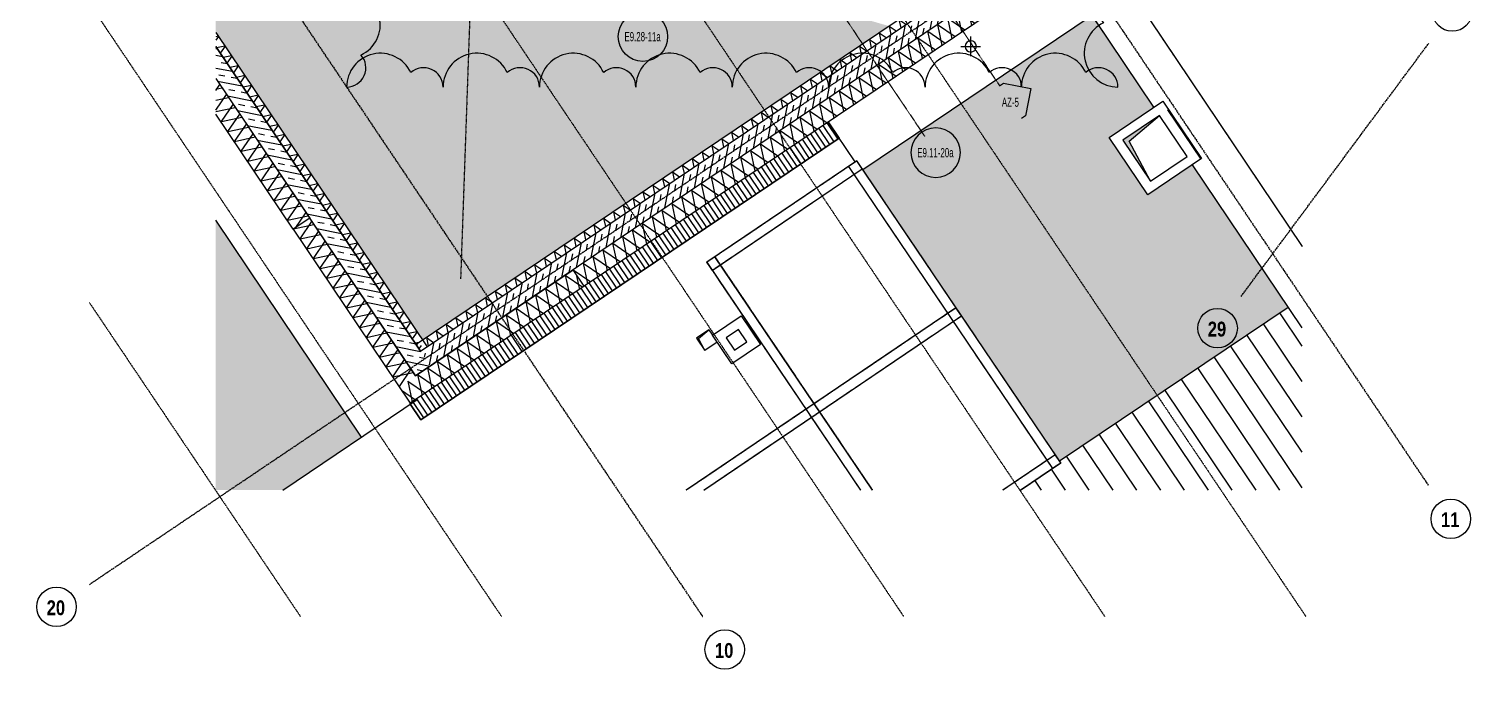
# Model space of a CAD drawing. Header units: centimetres. Extents: x -4512 to 25286, y -2765 to 13485.
# Drawn here: x 23810 to 25278, y 9068 to 9723 of the extents above; entities that cross this region are included whole.
import ezdxf

# ---------------------------------------------------------------- set-up
doc = ezdxf.new("R2010")
doc.units = ezdxf.units.CM
for name, pattern in [('_3D Schnittbereich_', [0.6, 0.4, -0.2]), ('_Referenzebene_', [0.6, 0.4, -0.1, 0, -0.1]), ('_Schnittlinie_', [0.6, 0.3, -0.1, 0.1, -0.1]), ('DB_Strichpunkt', [0.28, 0.15, -0.065, 0, -0.065]), ('Grundgrenze', [0.9, 0.4, -0.1, 0.1, -0.1, 0.1, -0.1]), ('Rasterlinie', [2.2225, 1.27, -0.3175, 0.3175, -0.3175]), ('Strich', [0.3, 0.2, -0.1]), ('Verdeckt 0_5', [0.10584, 0.05292, -0.05292])]:
    doc.linetypes.add(name, pattern=pattern)
for name, color, linetype, lineweight, true_color in [('A-DETL', 251, 'Continuous', 9, 0x4f4f4f), ('C-PROP-LINE', 96, 'Grundgrenze', 25, 0x008000), ('G-ANNO-REVC', 1, 'Continuous', 25, 0xff0000), ('G-ANNO-SYMB', 9, '_3D Schnittbereich_', 5, 0xc0c0c0)]:
    doc.layers.add(name, color=color, linetype=linetype, lineweight=lineweight, true_color=true_color)
for name, color, linetype, lineweight in [('A-DETL-GENF', 7, 'Continuous', 9), ('A-FLOR', 7, 'Continuous', 9), ('A-FLOR-PATT', 7, 'Continuous', 9), ('A-GENM', 7, 'Continuous', 9), ('A-WALL', 7, 'Continuous', 9), ('A-WALL-PATT', 7, 'Continuous', 35), ('I-WALL', 7, 'Continuous', 9), ('P-PIPE', 7, 'Continuous', 5), ('P-PIPE-CNTR', 7, 'Continuous', 5), ('S-GRID', 7, 'Continuous', 5), ('S-GRID-IDEN', 7, 'Continuous', 13)]:
    doc.layers.add(name, color=color, linetype=linetype, lineweight=lineweight)
doc.styles.add('Arial Narrow', font='ARIALN.TTF', dxfattribs={"width": 0.75, "height": 9.25})
doc.styles.add('Arial Narrow_B', font='ARIALN.TTF', dxfattribs={"width": 0.75, "height": 9.25})
doc.styles.add('Arial Unicode MS_B', font='', dxfattribs={"width": 0.8, "height": 15})
doc.styles.get('Arial Unicode MS_B').set_extended_font_data('Arial Unicode MS', bold=True)

# ---------------------------------------------------------------- blocks, each defined once
blk = doc.blocks.new('062_HNP_Attikaverblechung - 062_Attikaverblechung-6400280-DD - FOK AF 300 Kopie 1')
at = {"layer": 'A-GENM', "lineweight": 5}
for p, q in [((0, 0), (371.9, 0)), ((171.5, -46), (0, -46)), ((440.3, -46), (241.5, -46))]:
    blk.add_line(p, q, dxfattribs=at)
blk = doc.blocks.new('HNP_Träger - HNP_Träger-18624507-DD - FOK AF 300 Kopie 1')
at = {"layer": 'A-GENM', "lineweight": 5}
for p, q in [((1394.7, 5), (1330.8, 5)), ((1394.7, -5), (1394.7, 5)), ((1345.6, -5), (1394.7, -5))]:
    blk.add_line(p, q, dxfattribs=at)
at = {"layer": 'A-GENM', "linetype": 'Strich', "lineweight": 5}
for p, q in [((1330.8, 5), (1394.7, 5)), ((1394.7, 5), (1394.7, -5)), ((1394.7, -5), (1345.6, -5))]:
    blk.add_line(p, q, dxfattribs=at)
blk = doc.blocks.new('HNP_Träger - HNP_Träger-V71-DD - FOK AF 300 Kopie 1')
at = {"layer": 'A-GENM', "lineweight": 5}
for p, q in [((1394.7, 5), (1065.5, 5)), ((1394.7, -5), (1394.7, 5)), ((1080.3, -5), (1394.7, -5))]:
    blk.add_line(p, q, dxfattribs=at)
at = {"layer": 'A-GENM', "linetype": 'Strich', "lineweight": 5}
for p, q in [((1065.5, 5), (1394.7, 5)), ((1394.7, 5), (1394.7, -5)), ((1394.7, -5), (1080.3, -5))]:
    blk.add_line(p, q, dxfattribs=at)
blk = doc.blocks.new('HNP_BD_Symbol - BD_Symbol-18547106-DD - FOK AF 300 Kopie 1')
at = {"layer": 'A-DETL-GENF', "true_color": 0xc0c0c0}
blk.add_hatch(color=9, dxfattribs=at).paths.add_polyline_path([(0, -50), (4.5, -4.6), (44.5, -0.1), (44.5, 0), (0, 0), (0, -48.1)])
at = {"layer": 'A-DETL-GENF'}
for p, q in [((0, -50), (4.5, -4.6)), ((4.5, -4.6), (44.5, -0.1))]:
    blk.add_line(p, q, dxfattribs=at)
blk = doc.blocks.new('HNP_BD_Symbol - BD_Symbol-8200667-DD - FOK AF 300 Kopie 1')
at = {"layer": 'A-DETL-GENF', "true_color": 0xc0c0c0}
blk.add_hatch(color=9, dxfattribs=at).paths.add_polyline_path([(0, -15), (1.5, -1.5), (15, 0), (0, 0), (0, -14.2)])
at = {"layer": 'A-DETL-GENF'}
for p, q in [((15, 0), (0, 0)), ((0, 0), (0, -15)), ((0, -15), (1.5, -1.5)), ((1.5, -1.5), (15, 0))]:
    blk.add_line(p, q, dxfattribs=at)
at = {"layer": 'A-GENM'}
for p, q in [((0, 0), (0, -15)), ((15, 0), (0, 0)), ((15, 0), (15, -6.5)), ((15, -15), (0, -15))]:
    blk.add_line(p, q, dxfattribs=at)
blk = doc.blocks.new('HNP-Rigol - Rigol-11114355-DD - FOK AF 300 Kopie 1')
at = {"layer": 'A-GENM', "lineweight": 5}
h = blk.add_hatch(dxfattribs=at)
h.set_pattern_fill('FP_5', color=256, style=0, pattern_type=2)
h.set_pattern_definition([(90, (0, 0), (-5, 3e-16), [])])
h.paths.add_polyline_path([(254.9, 10), (-254.9, 10), (-254.9, -9.9), (254.6, -9.9), (254.9, -9.5), (254.9, 0.3)])
h.paths.add_polyline_path([(254.9, -9.5), (254.6, -10), (254.9, -10), (254.9, -9.6)])
for p, q in [((254.9, 10), (-254.9, 10)), ((-254.9, 10), (-254.9, -9.9)), ((-254.9, 10), (254.9, 10)), ((-254.9, -9.9), (-254.9, 10)), ((254.9, -10), (254.9, 10)), ((254.9, 10), (254.9, -10)), ((254.6, -10), (254.9, -10)), ((254.9, -10), (254.6, -10))]:
    blk.add_line(p, q, dxfattribs=at)
blk = doc.blocks.new('HNP_Träger - HNP_Träger-18624951-DD - FOK AF 300 Kopie 1')
at = {"layer": 'A-GENM', "lineweight": 5}
for p, q in [((284.7, 5), (0, 5)), ((0, 5), (0, -5)), ((0, -5), (278, -5))]:
    blk.add_line(p, q, dxfattribs=at)
at = {"layer": 'A-GENM', "linetype": 'Strich', "lineweight": 5}
for p, q in [((0, 5), (284.7, 5)), ((0, -5), (0, 5)), ((278, -5), (0, -5))]:
    blk.add_line(p, q, dxfattribs=at)
blk = doc.blocks.new('HNP_Träger - HNP_Träger-V73-DD - FOK AF 300 Kopie 1')
at = {"layer": 'A-GENM', "lineweight": 5}
for p, q in [((368.5, 5), (0, 5)), ((0, 5), (0, -5)), ((368.5, -5), (368.5, 5)), ((0, -5), (368.5, -5))]:
    blk.add_line(p, q, dxfattribs=at)
at = {"layer": 'A-GENM', "linetype": 'Strich', "lineweight": 5}
for p, q in [((0, 5), (368.5, 5)), ((0, -5), (0, 5)), ((368.5, 5), (368.5, -5)), ((368.5, -5), (0, -5))]:
    blk.add_line(p, q, dxfattribs=at)
blk = doc.blocks.new('HNP_Träger - HNP_Träger-18591454-DD - FOK AF 300 Kopie 1')
at = {"layer": 'A-GENM', "lineweight": 5}
for p, q in [((183.1, 5), (0, 5)), ((0, 5), (0, -5)), ((183.1, -5), (183.1, 5)), ((0, -5), (183.1, -5))]:
    blk.add_line(p, q, dxfattribs=at)
at = {"layer": 'A-GENM', "linetype": 'Strich', "lineweight": 5}
for p, q in [((0, 5), (183.1, 5)), ((0, -5), (0, 5)), ((183.1, 5), (183.1, -5)), ((183.1, -5), (0, -5))]:
    blk.add_line(p, q, dxfattribs=at)
blk = doc.blocks.new('Family - ___-5162724-DD - FOK AF 300 Kopie 1')
at = {"layer": 'C-PROP-LINE', "linetype": '_Referenzebene_'}
for p, q in [((33603.5, 9811.6), (33811.1, 9951.3)), ((33811.1, 9503), (33603.5, 9811.6))]:
    blk.add_line(p, q, dxfattribs=at)
blk = doc.blocks.new('Raster - Raster horizontal Kreis-118396-DD - FOK AF 300 Kopie 1')
at = {"layer": 'S-GRID-IDEN'}
blk.add_circle((0, 0), 0.4, dxfattribs=at)
blk = doc.blocks.new('Schnitt - Detail-6677996-DD - FOK AF 300 Kopie 1')
at = {"layer": 'G-ANNO-SYMB', "color": 7, "linetype": 'Continuous', "lineweight": 13}
for p, q in [((-0.4, 0.49375), (-0.8, 0.09375)), ((0, 0.09375), (-0.4, 0.49375)), ((-0.8, 0.09375), (-0.8, 0)), ((0, 0), (0, 0.09375))]:
    blk.add_line(p, q, dxfattribs=at)
blk = doc.blocks.new('Schnitt - Nummer-14747743-DD - FOK AF 300 Kopie 1')
at = {"layer": 'G-ANNO-SYMB', "color": 156, "linetype": 'Continuous', "lineweight": 25, "true_color": 0x004080}
blk.add_circle((-0.4, 0), 0.5, dxfattribs=at)
blk = doc.blocks.new('Family - ___-19712300-DD - FOK AF 300 Kopie 1')
at = {"layer": 'G-ANNO-REVC', "color": 5, "true_color": 0x0000ff}
for centre, radius, start, end in [((32844.6, 10310.1), 34, 295.2088, 90), ((32864.1, 10344.1), 19.5, 180, 311.8103), ((32907.9, 10344.1), 34.1, 205.2088, 0), ((32961.6, 10344.1), 19.5, 180, 311.8103), ((33005.4, 10344.1), 34.1, 205.2088, 0), ((33059.1, 10344.1), 19.5, 180, 311.8103), ((33102.9, 10344.1), 34.1, 205.2088, 0), ((33156.6, 10344.1), 19.5, 180, 311.8103), ((33200.4, 10344.1), 34.1, 205.2088, 0), ((33254.1, 10344.1), 19.5, 180, 311.8103), ((33297.9, 10344.1), 34.1, 205.2088, 0), ((33351.6, 10344.1), 19.5, 180, 311.8103), ((33395.4, 10344.1), 34.1, 205.2088, 0), ((33449.1, 10344.1), 19.5, 180, 311.8103), ((33492.9, 10344.1), 34.1, 205.2088, 0), ((33546.6, 10344.1), 19.5, 180, 311.8103), ((33590.4, 10344.1), 34.1, 205.2088, 0), ((33624.6, 10324.7), 19.4, 90, 221.8103), ((33624.6, 10280.9), 34, 115.2088, 270), ((32844.6, 10266.4), 19.4, 270, 41.8103), ((32844.6, 10212.9), 34, 295.2088, 90), ((33624.6, 10227.5), 19.4, 90, 221.8103), ((33624.6, 10183.8), 34, 115.2088, 270), ((32844.6, 10169.2), 19.4, 270, 41.8103), ((32844.6, 10115.8), 34, 295.2088, 90), ((33624.6, 10130.4), 19.4, 90, 221.8103), ((33624.6, 10086.7), 34, 115.2088, 270), ((32844.6, 10072.1), 19.4, 270, 41.8103), ((32844.6, 10018.7), 34, 295.2088, 90), ((33624.6, 10033.2), 19.4, 90, 221.8103), ((33624.6, 9989.5), 34, 115.2088, 270), ((32844.6, 9974.9), 19.4, 270, 41.8103), ((32844.6, 9921.5), 34, 295.2088, 90), ((33624.6, 9936.1), 19.4, 90, 221.8103), ((33624.6, 9892.4), 34, 115.2088, 270), ((32844.6, 9877.8), 19.4, 270, 41.8103), ((32844.6, 9824.4), 34, 295.2088, 90), ((33624.6, 9838.9), 19.4, 90, 221.8103), ((33624.6, 9795.2), 34, 115.2088, 270), ((32844.6, 9780.7), 19.4, 270, 41.8103), ((32844.6, 9727.2), 34, 295.2088, 90), ((33624.6, 9741.8), 19.4, 90, 221.8103), ((33624.6, 9698.1), 34, 115.2088, 270), ((32878.7, 9664.1), 34.1, 25.2088, 180), ((32844.6, 9683.5), 19.4, 270, 41.8103), ((32976.2, 9664.1), 34.1, 25.2088, 180), ((33073.7, 9664.1), 34.1, 25.2088, 180), ((33171.2, 9664.1), 34.1, 25.2088, 180), ((33268.7, 9664.1), 34.1, 25.2088, 180), ((33366.2, 9664.1), 34.1, 25.2088, 180), ((33463.7, 9664.1), 34.1, 25.2088, 180), ((33561.2, 9664.1), 34.1, 25.2088, 180), ((32922.6, 9664.1), 19.5, 0, 131.8103), ((33020.1, 9664.1), 19.5, 0, 131.8103), ((33117.6, 9664.1), 19.5, 0, 131.8103), ((33215.1, 9664.1), 19.5, 0, 131.8103), ((33312.6, 9664.1), 19.5, 0, 131.8103), ((33410.1, 9664.1), 19.5, 0, 131.8103), ((33507.6, 9664.1), 19.5, 0, 131.8103), ((33605.1, 9664.1), 19.5, 0, 131.8103)]:
    blk.add_arc(centre, radius, start, end, dxfattribs=at)

msp = doc.modelspace()

# ---------------------------------------------------------------- hatches: boundary and pattern name
at = {"layer": 'A-FLOR-PATT', "lineweight": 5, "true_color": 0x787878}
h = msp.add_hatch(dxfattribs=at)
h.set_pattern_fill('FP_120', color=8, style=0, pattern_type=2)
h.set_pattern_definition([(49.999, (-8711.84, 1.957), (9.10908, -0.796735), [0.95247, -10.477]), (354.998, (-8711.84, 1.957), (-1.7617792, 9.5529915), [0.76199, -8.382]), (100.451, (-8711.08, 1.89), (7.3467876, 8.7549078), [0.80949, -8.904]), (46.183, (-8711.84, 4.497), (13.5534434, -2.1021623), [1.429, -15.716]), (96.636, (-8710.71, 4.321), (11.8699637, 12.370587), [1.214, -13.357]), (351.183, (-8711.84, 4.497), (11.870442, 12.370695), [1.143, -12.573]), (20.998, (-8710.57, 3.862), (7.5806268, -5.1131421), [0.95248, -10.477]), (325.999, (-8710.57, 3.862), (3.0903347, 9.209416), [0.762, -8.382]), (71.451, (-8709.938, 3.435), (10.6701087, 4.0954216), [0.80948, -8.904]), (37.499, (-8711.84, 1.957), (0.15439213, 4.22755), [0.41909, -7.861, 0.41909, -8.09, -8.413]), (37.499, (-8711.84, 1.957), (0.15439213, 4.22755), [-16.789, 0.41909, -7.994]), (7.498, (-8711.84, 1.957), (3.3409615, 5.0087955), [0.41909, -4.432, 0.41909, -7.671, -3.207]), (7.498, (-8711.84, 1.957), (3.3409615, 5.0087955), [-12.941, 0.41909, -2.788]), (327.499, (-8714.672, 1.957), (6.77974553, -0.28676732), [0.4191, -2.756, 0.4191, -9.487, -13.144]), (327.499, (-8714.672, 1.957), (6.77974553, -0.28676732), [-13.081, 0.4191, -12.725]), (317.499, (-8715.942, 1.957), (7.4066539, 1.2709693), [0.4191, -3.708, 0.4191, -6.159, -9.334]), (317.499, (-8715.942, 1.957), (7.4066539, 1.2709693), [-10.706, 0.4191, -8.915])])
h.paths.add_polyline_path([(24024.034, 9667.74), (24024.034, 9667.74), (24022.549, 9669.948)])
h.paths.add_polyline_path([(24028.788, 9675.007), (24272.72, 10047.915), (24270.928, 10050.579), (24277.175, 10054.725), (23999.048, 9939.611), (23999.048, 9719.218), (24022.549, 9684.282)])
h = msp.add_hatch(dxfattribs=at)
h.set_pattern_fill('FP_119', color=8, style=0, pattern_type=2)
h.set_pattern_definition([(50.014, (-8701.942, -11.905), (9.106866, -0.7910137), [0.95249, -10.477]), (355.035, (-8701.942, -11.905), (-1.7612338, 9.5482573), [0.76174, -8.379]), (100.453, (-8701.183, -11.971), (7.3449543, 8.757933), [0.80915, -8.901]), (46.2, (-8701.942, -9.366), (13.550428, -2.0932662), [1.429, -15.716]), (96.636, (-8700.813, -9.54), (11.8665216, 12.3742133), [1.214, -13.351]), (351.219, (-8701.942, -9.366), (11.8671503, 12.374423), [1.143, -12.568]), (21.03, (-8700.672, -10), (7.5783123, -5.1066094), [0.95241, -10.477]), (326.025, (-8700.672, -10), (3.0894724, 9.2085822), [0.76155, -8.377]), (71.454, (-8700.041, -10.425), (10.6673742, 4.1010448), [0.80939, -8.903]), (37.521, (-8701.942, -11.905), (0.1547801, 4.22663177), [0.4191, -7.861, 0.4191, -8.09, -8.414]), (37.521, (-8701.942, -11.905), (0.1547801, 4.22663177), [-16.789, 0.4191, -7.995]), (7.534, (-8701.942, -11.905), (3.3400587, 5.0091732), [0.41901, -4.431, 0.41901, -7.669, -3.206]), (7.534, (-8701.942, -11.905), (3.3400587, 5.0091732), [-12.939, 0.41901, -2.787]), (327.526, (-8704.773, -11.906), (6.777349, -0.28196166), [0.41886, -2.754, 0.41886, -9.481, -13.137]), (327.526, (-8704.773, -11.906), (6.777349, -0.28196166), [-13.073, 0.41886, -12.718]), (317.52, (-8706.043, -11.907), (7.403975, 1.2757098), [0.41884, -3.706, 0.41884, -6.156, -9.329]), (317.52, (-8706.043, -11.907), (7.403975, 1.2757098), [-10.7, 0.41884, -8.91])])
h.paths.add_polyline_path([(24025.068, 9666.203), (24025.068, 9666.203), (24024.034, 9667.74)])
h.paths.add_polyline_path([(24033.13, 9668.552), (24438.259, 9786.598), (24290.471, 10006.277), (24303.755, 10015.16), (24303.707, 10015.198), (24290.446, 10006.277), (24281.515, 10019.553), (24288.594, 10024.315), (24272.72, 10047.915), (24028.788, 9675.007)])
h.paths.add_polyline_path([(24391.154, 9773.641), (24363.378, 9778.979), (24368.717, 9806.755), (24374.326, 9798.477), (24399.162, 9815.305), (24410.381, 9798.747), (24385.545, 9781.919), (24390.878, 9774.048)])
h.paths.add_polyline_path([(24321.598, 9876.296), (24293.823, 9881.634), (24299.161, 9909.41), (24304.77, 9901.132), (24329.606, 9917.96), (24340.825, 9901.402), (24315.989, 9884.574), (24317.981, 9881.634)])
h = msp.add_hatch(dxfattribs=at)
h.set_pattern_fill('FP_121', color=8, style=0, pattern_type=2)
h.set_pattern_definition([(49.978, (-8710.137, 16.661), (9.1086646, -0.7986648), [0.95204, -10.472]), (354.99, (-8710.137, 16.661), (-1.7619655, 9.5473477), [0.762, -8.382]), (100.457, (-8709.378, 16.594), (7.3471412, 8.7487934), [0.80905, -8.9]), (46.161, (-8710.137, 19.199), (13.5532705, -2.103817), [1.428, -15.709]), (96.639, (-8709.008, 19.024), (11.870472, 12.3612753), [1.214, -13.349]), (351.177, (-8710.137, 19.199), (11.869369, 12.360712), [1.143, -12.573]), (20.977, (-8708.867, 18.564), (7.5804794, -5.112045), [0.95233, -10.476]), (326.007, (-8708.867, 18.564), (3.0903988, 9.2029065), [0.76192, -8.381]), (71.44, (-8708.235, 18.138), (10.6702582, 4.091477), [0.80899, -8.899]), (37.475, (-8710.137, 16.661), (0.1543905, 4.2248661), [0.41895, -7.859, 0.41895, -8.087, -8.411]), (37.475, (-8710.137, 16.661), (0.1543905, 4.2248661), [-16.784, 0.41895, -7.992]), (7.483, (-8710.137, 16.661), (3.3406804, 5.00468573), [0.41907, -4.432, 0.41907, -7.67, -3.207]), (7.483, (-8710.137, 16.661), (3.3406804, 5.00468573), [-12.941, 0.41907, -2.787]), (327.506, (-8712.969, 16.661), (6.77954954, -0.28816312), [0.41906, -2.756, 0.41906, -9.486, -13.143]), (327.506, (-8712.969, 16.661), (6.77954954, -0.28816312), [-13.08, 0.41906, -12.724]), (317.51, (-8714.239, 16.661), (7.4058582, 1.2688281), [0.41902, -3.708, 0.41902, -6.158, -9.333]), (317.51, (-8714.239, 16.661), (7.4058582, 1.2688281), [-10.704, 0.41902, -8.914])])
h.paths.add_polyline_path([(24491.181, 9598.613), (24501.981, 9605.877), (24458.631, 9774.859), (24450.045, 9769.082), (24438.259, 9786.598), (24033.13, 9668.552), (24036.547, 9663.472), (24479.77, 9600.241)])
h = msp.add_hatch(dxfattribs=at)
h.set_pattern_fill('FP_122', color=8, style=0, pattern_type=2)
h.set_pattern_definition([(49.974, (-8706.708, 22.353), (9.1086089, -0.7993007), [0.95194, -10.471]), (354.981, (-8706.708, 22.353), (-1.761462, 9.5477118), [0.76198, -8.382]), (100.457, (-8705.948, 22.286), (7.3463393, 8.7476285), [0.80904, -8.899]), (46.157, (-8706.708, 24.891), (13.5531522, -2.1061773), [1.428, -15.708]), (96.639, (-8705.578, 24.716), (11.8698256, 12.35818), [1.214, -13.349]), (351.168, (-8706.708, 24.891), (11.869334, 12.3591544), [1.143, -12.573]), (20.97, (-8705.438, 24.256), (7.5807886, -5.1126133), [0.95225, -10.475]), (326.001, (-8705.438, 24.256), (3.0899743, 9.202313), [0.76195, -8.381]), (71.439, (-8704.806, 23.83), (10.669693, 4.0893948), [0.80893, -8.898]), (37.47, (-8706.708, 22.353), (0.1547592, 4.2248526), [0.41891, -7.858, 0.41891, -8.086, -8.41]), (37.47, (-8706.708, 22.353), (0.1547592, 4.2248526), [-16.782, 0.41891, -7.991]), (7.474, (-8706.708, 22.353), (3.340475, 5.00403084), [0.41905, -4.432, 0.41905, -7.67, -3.206]), (7.474, (-8706.708, 22.353), (3.340475, 5.00403084), [-12.94, 0.41905, -2.787]), (327.5, (-8709.539, 22.354), (6.77951933, -0.28887308), [0.41908, -2.756, 0.41908, -9.486, -13.144]), (327.5, (-8709.539, 22.354), (6.77951933, -0.28887308), [-13.08, 0.41908, -12.725]), (317.505, (-8710.809, 22.355), (7.4059689, 1.2681818), [0.41904, -3.708, 0.41904, -6.159, -9.333]), (317.505, (-8710.809, 22.355), (7.4059689, 1.2681818), [-10.705, 0.41904, -8.914])])
h.paths.add_polyline_path([(24501.981, 9605.877), (24680.027, 9725.643), (24474.419, 9785.482), (24458.631, 9774.859), (24499.778, 9614.463)])
at = {"layer": 'A-FLOR-PATT', "true_color": 0xeef1d8}
h = msp.add_hatch(color=254, dxfattribs=at)
h.paths.add_polyline_path([(24011.114, 9256.672), (24066.712, 9256.672), (24146.414, 9310.285), (23999.048, 9529.362), (23999.048, 9256.672)])
h.paths.add_polyline_path([(24852.245, 9286.176), (25083.624, 9441.732), (24986.874, 9585.558), (24941.65, 9555.153), (24902.588, 9613.225), (24947.806, 9643.642), (24885.486, 9736.281), (24653.553, 9580.267), (24852.244, 9286.176)])
at = {"layer": 'A-FLOR-PATT', "lineweight": 5, "true_color": 0x787878}
h = msp.add_hatch(dxfattribs=at)
h.set_pattern_fill('FP_38', color=8, style=0, pattern_type=2)
h.set_pattern_definition([(50, (-8713.144, 0.141), (9.1090939, -0.7965761), [0.95249, -10.477]), (355, (-8713.144, 0.141), (-1.7621127, 9.55293), [0.762, -8.382]), (100.451, (-8712.385, 0.075), (7.3466062, 8.7558912), [0.80949, -8.904]), (46.184, (-8713.144, 2.681), (13.55348, -2.1019258), [1.429, -15.716]), (96.636, (-8712.015, 2.506), (11.869848, 12.37158), [1.214, -13.357]), (351.184, (-8713.144, 2.681), (11.870226, 12.3709024), [1.143, -12.573]), (20.999, (-8711.874, 2.046), (7.580716, -5.1130098), [0.95249, -10.477]), (326, (-8711.874, 2.046), (3.090174, 9.20947), [0.762, -8.382]), (71.451, (-8711.243, 1.62), (10.6713749, 4.0960515), [0.80949, -8.904]), (37.499, (-8713.1442, 0.141), (0.15439213, 4.22755), [0.4191, -7.861, 0.4191, -8.09, -8.414]), (37.499, (-8713.1442, 0.141), (0.15439213, 4.22755), [-16.789, 0.4191, -7.995]), (7.499, (-8713.1442, 0.141), (3.3408741, 5.0088538), [0.4191, -4.432, 0.4191, -7.671, -3.207]), (7.499, (-8713.1442, 0.141), (3.3408741, 5.0088538), [-12.941, 0.4191, -2.788]), (327.5, (-8715.976, 0.141), (6.77975054, -0.286649), [0.4191, -2.756, 0.4191, -9.487, -13.144]), (327.5, (-8715.976, 0.141), (6.77975054, -0.286649), [-13.081, 0.4191, -12.725]), (317.5, (-8717.246, 0.141), (7.4066317, 1.2710985), [0.4191, -3.708, 0.4191, -6.159, -9.334]), (317.5, (-8717.246, 0.141), (7.4066317, 1.2710985), [-10.706, 0.4191, -8.915])])
h.paths.add_polyline_path([(24208.213, 9408.269), (24491.181, 9598.613), (24036.547, 9663.472), (24207.041, 9410.011)])
h = msp.add_hatch(dxfattribs=at)
h.set_pattern_fill('FP_6', color=8, style=0, pattern_type=2)
h.set_pattern_definition([(123.97, (23748.75, 8362.122), (-16.5866, -11.17517), [])])
h.paths.add_polyline_path([(24812.897, 9256.672), (25097.841, 9256.672), (25097.841, 9420.597), (25083.624, 9441.732), (24852.245, 9286.176), (24853.588, 9284.164), (24823.143, 9263.594)])
at = {"layer": 'A-WALL-PATT', "lineweight": 5}
h = msp.add_hatch(dxfattribs=at)
h.set_pattern_fill('FP_180', color=256, angle=-111.801409, style=0, pattern_type=2)
h.set_pattern_definition([(282.1256, (24789.216, 9799.09), (101.3586, -365.6857), [129.244, -516.976]), (282.1256, (24749.388, 9772.3), (101.3586, -365.6857), [129.244, -516.976]), (282.1256, (24709.56, 9745.51), (101.3586, -365.6857), [64.622, -581.598]), (282.1256, (24779.259, 9792.393), (101.3586, -365.6857), [129.244, -516.976]), (282.1256, (24769.3, 9785.695), (101.3586, -365.6857), [129.244, -516.976]), (282.1256, (24759.345, 9778.997), (101.3586, -365.6857), [129.244, -516.976]), (282.1256, (24739.43, 9765.602), (101.3586, -365.6857), [129.244, -516.976]), (282.1256, (24729.474, 9758.904), (101.3586, -365.6857), [129.244, -516.976]), (282.1256, (24719.517, 9752.206), (101.3586, -365.6857), [96.933, -549.287]), (282.1256, (24699.603, 9738.81), (101.3586, -365.6857), [32.311, -613.909]), (282.1256, (24805.96, 9774.198), (101.3586, -365.6857), [96.933, -549.287]), (282.1256, (24822.704, 9749.306), (101.3586, -365.6857), [64.622, -581.598]), (282.1256, (24839.448, 9724.414), (101.3586, -365.6857), [32.311, -613.909]), (325.7286, (24689.646, 9732.113), (300.4995, -231.7318), [129.244, -516.976]), (325.7286, (24729.474, 9758.904), (300.4995, -231.73184), [129.244, -516.976]), (325.7286, (24769.3, 9785.695), (300.4995, -231.73184), [64.622, -581.598]), (325.7286, (24699.603, 9738.81), (300.4995, -231.7318), [129.244, -516.976]), (325.7286, (24709.56, 9745.51), (300.4995, -231.7318), [129.244, -516.976]), (325.7286, (24719.517, 9752.206), (300.4995, -231.7318), [129.244, -516.976]), (325.7286, (24739.43, 9765.602), (300.4995, -231.73184), [129.244, -516.976]), (325.7286, (24749.388, 9772.3), (300.4995, -231.73184), [129.244, -516.976]), (325.7286, (24759.345, 9778.997), (300.4995, -231.73184), [96.933, -549.287]), (325.7286, (24779.259, 9792.393), (300.4995, -231.73184), [32.311, -613.909]), (325.7286, (24706.39, 9707.22), (300.4995, -231.7318), [96.933, -549.287]), (325.7286, (24723.135, 9682.328), (300.4995, -231.7318), [64.622, -581.598]), (325.7286, (24739.879, 9657.436), (300.4995, -231.73184), [32.311, -613.909])])
h.paths.add_polyline_path([(24201.575, 9403.804), (24212.678, 9401.631), (25097.841, 9997.05), (25097.841, 10006.692), (24205.072, 9406.157)])
h = msp.add_hatch(dxfattribs=at)
h.set_pattern_fill('FP_160', color=256, angle=225, style=0, pattern_type=2)
h.set_pattern_definition([(78.927, (24796.104, 9772.389), (-12.46357, 2.43916), []), (78.927, (24803.555, 9777.402), (-12.46357, 2.43916), [6.35, -6.35])])
h.paths.add_polyline_path([(24216.086, 9382.231), (25097.841, 9975.357), (25097.841, 9997.05), (24206.04, 9397.166), (24215.821, 9382.626)])
h = msp.add_hatch(dxfattribs=at)
h.set_pattern_fill('FP_159', color=256, angle=-111.801409, style=0, pattern_type=2)
h.set_pattern_definition([(282.1256, (24658.995, 9680.161), (101.3586, -365.6857), [129.244, -516.976]), (282.1256, (24619.168, 9653.37), (101.3586, -365.6857), [129.244, -516.976]), (282.1256, (24579.34, 9626.58), (101.3586, -365.6857), [64.622, -581.598]), (282.1256, (24649.039, 9673.463), (101.3586, -365.6857), [129.244, -516.976]), (282.1256, (24639.082, 9666.766), (101.3586, -365.6857), [129.244, -516.976]), (282.1256, (24629.125, 9660.068), (101.3586, -365.6857), [129.244, -516.976]), (282.1256, (24609.211, 9646.672), (101.3586, -365.6857), [129.244, -516.976]), (282.1256, (24599.254, 9639.975), (101.3586, -365.6857), [129.244, -516.976]), (282.1256, (24589.297, 9633.277), (101.3586, -365.6857), [96.933, -549.287]), (282.1256, (24569.383, 9619.882), (101.3586, -365.6857), [32.311, -613.909]), (282.1256, (24675.74, 9655.269), (101.3586, -365.6857), [96.933, -549.287]), (282.1256, (24692.484, 9630.376), (101.3586, -365.6857), [64.622, -581.598]), (282.1256, (24709.229, 9605.484), (101.3586, -365.6857), [32.311, -613.909]), (325.7286, (24559.426, 9613.184), (300.4995, -231.7318), [129.244, -516.976]), (325.7286, (24599.254, 9639.975), (300.4995, -231.7318), [129.244, -516.976]), (325.7286, (24639.082, 9666.766), (300.4995, -231.7318), [64.622, -581.598]), (325.7286, (24569.383, 9619.882), (300.4995, -231.7318), [129.244, -516.976]), (325.7286, (24579.34, 9626.58), (300.4995, -231.7318), [129.244, -516.976]), (325.7286, (24589.297, 9633.277), (300.4995, -231.7318), [129.244, -516.976]), (325.7286, (24609.211, 9646.672), (300.4995, -231.7318), [129.244, -516.976]), (325.7286, (24619.168, 9653.37), (300.4995, -231.7318), [129.244, -516.976]), (325.7286, (24629.125, 9660.068), (300.4995, -231.7318), [96.933, -549.287]), (325.7286, (24649.039, 9673.463), (300.4995, -231.7318), [32.311, -613.909]), (325.7286, (24576.17, 9588.292), (300.4995, -231.7318), [96.933, -549.287]), (325.7286, (24592.915, 9563.4), (300.4995, -231.7318), [64.622, -581.598]), (325.7286, (24609.659, 9538.507), (300.4995, -231.7318), [32.311, -613.909])])
h.paths.add_polyline_path([(24371.625, 9462.752), (24968.692, 9864.38), (24957.53, 9880.975), (24360.462, 9479.347)])
h = msp.add_hatch(dxfattribs=at)
h.set_pattern_fill('FP_179', color=256, angle=-111.801409, style=0, pattern_type=2)
h.set_pattern_definition([(192.1256, (24035.148, 9665.55), (-365.6857, -101.3586), [129.244, -516.976]), (192.1256, (24008.358, 9705.377), (-365.6857, -101.3586), [129.244, -516.976]), (192.1256, (23981.568, 9745.206), (-365.6857, -101.3586), [64.622, -581.598]), (192.1256, (24028.451, 9675.506), (-365.6857, -101.3586), [129.244, -516.976]), (192.1256, (24021.753, 9685.464), (-365.6857, -101.3586), [129.244, -516.976]), (192.1256, (24015.056, 9695.42), (-365.6857, -101.3586), [129.244, -516.976]), (192.1256, (24001.66, 9715.335), (-365.6857, -101.3586), [129.244, -516.976]), (192.1256, (23994.963, 9725.292), (-365.6857, -101.3586), [129.244, -516.976]), (192.1256, (23988.264, 9735.248), (-365.6857, -101.3586), [96.933, -549.287]), (192.1256, (23974.87, 9755.163), (-365.6857, -101.3586), [32.311, -613.909]), (192.1256, (24010.256, 9648.805), (-365.6857, -101.3586), [96.933, -549.287]), (192.1256, (23985.364, 9632.061), (-365.6857, -101.3586), [64.622, -581.598]), (192.1256, (23960.471, 9615.318), (-365.6857, -101.3586), [32.311, -613.909]), (235.7286, (23968.172, 9765.12), (-231.7318, -300.4995), [129.244, -516.976]), (235.7286, (23994.963, 9725.292), (-231.7318, -300.4995), [129.244, -516.976]), (235.7286, (24021.753, 9685.464), (-231.7318, -300.4995), [64.622, -581.598]), (235.7286, (23974.87, 9755.163), (-231.7318, -300.4995), [129.244, -516.976]), (235.7286, (23981.568, 9745.206), (-231.7318, -300.4995), [129.244, -516.976]), (235.7286, (23988.264, 9735.248), (-231.7318, -300.4995), [129.244, -516.976]), (235.7286, (24001.66, 9715.335), (-231.7318, -300.4995), [129.244, -516.976]), (235.7286, (24008.358, 9705.377), (-231.7318, -300.4995), [129.244, -516.976]), (235.7286, (24015.056, 9695.42), (-231.7318, -300.4995), [96.933, -549.287]), (235.7286, (24028.451, 9675.506), (-231.7318, -300.4995), [32.311, -613.909]), (235.7286, (23943.28, 9748.375), (-231.7318, -300.4995), [96.933, -549.287]), (235.7286, (23918.387, 9731.63), (-231.7318, -300.4995), [64.622, -581.598]), (235.7286, (23893.495, 9714.887), (-231.7318, -300.4995), [32.311, -613.909])])
h.paths.add_polyline_path([(24201.575, 9403.804), (24208.213, 9408.269), (23999.048, 9719.218), (23999.048, 9704.884), (24197.399, 9410.011)])
h.paths.add_polyline_path([(24206.04, 9397.166), (24212.678, 9401.631), (24201.575, 9403.804), (24205.995, 9397.233)])
h = msp.add_hatch(dxfattribs=at)
h.set_pattern_fill('FP_158', color=256, angle=225, style=0, pattern_type=2)
h.set_pattern_definition([(168.927, (24045.854, 9635.303), (-2.43916, -12.46357), []), (168.927, (24040.841, 9642.754), (-2.43916, -12.46357), [6.35, -6.35])])
h.paths.add_polyline_path([(24201.151, 9372.184), (24216.086, 9382.231), (23999.048, 9704.884), (23999.048, 9672.634), (24201.151, 9372.184)])
h = msp.add_hatch(dxfattribs=at)
h.set_pattern_fill('FP_163', color=256, angle=-111.801409, style=0, pattern_type=2)
h.set_pattern_definition([(12.126, (23957.52, 9698.538), (365.6857, 101.3586), [129.244, -516.976]), (12.126, (23984.311, 9658.71), (365.6857, 101.3586), [129.244, -516.976]), (12.126, (24011.101, 9618.882), (365.6857, 101.3586), [64.622, -581.598]), (12.126, (23964.218, 9688.581), (365.6857, 101.3586), [129.244, -516.976]), (12.126, (23970.916, 9678.624), (365.6857, 101.3586), [129.244, -516.976]), (12.126, (23977.614, 9668.667), (365.6857, 101.3586), [129.244, -516.976]), (12.126, (23991.01, 9648.753), (365.6857, 101.3586), [129.244, -516.976]), (12.126, (23997.706, 9638.796), (365.6857, 101.3586), [129.244, -516.976]), (12.126, (24004.405, 9628.84), (365.6857, 101.3586), [96.933, -549.287]), (12.126, (24017.8, 9608.925), (365.6857, 101.3586), [32.311, -613.909]), (12.126, (23982.412, 9715.282), (365.6857, 101.3586), [96.933, -549.287]), (12.126, (24007.306, 9732.026), (365.6857, 101.3586), [64.622, -581.598]), (12.126, (24032.198, 9748.77), (365.6857, 101.3586), [32.311, -613.909]), (55.729, (24024.498, 9598.968), (231.732, 300.4995), [129.244, -516.976]), (55.729, (23997.706, 9638.796), (231.732, 300.4995), [129.244, -516.976]), (55.729, (23970.916, 9678.624), (231.7318, 300.4995), [64.622, -581.598]), (55.729, (24017.8, 9608.925), (231.732, 300.4995), [129.244, -516.976]), (55.729, (24011.101, 9618.882), (231.732, 300.4995), [129.244, -516.976]), (55.729, (24004.405, 9628.84), (231.732, 300.4995), [129.244, -516.976]), (55.729, (23991.01, 9648.753), (231.7318, 300.4995), [129.244, -516.976]), (55.729, (23984.311, 9658.71), (231.7318, 300.4995), [129.244, -516.976]), (55.729, (23977.614, 9668.667), (231.7318, 300.4995), [96.933, -549.287]), (55.729, (23964.218, 9688.581), (231.7318, 300.4995), [32.311, -613.909]), (55.729, (24049.39, 9615.712), (231.732, 300.4995), [96.933, -549.287]), (55.729, (24074.282, 9632.457), (231.732, 300.4995), [64.622, -581.598]), (55.729, (24099.175, 9649.2), (231.7318, 300.4995), [32.311, -613.909])])
h.paths.add_polyline_path([(24077.393, 9520.333), (24093.988, 9531.495), (23999.048, 9672.633), (23999.048, 9636.801), (24067.723, 9534.708)])
h = msp.add_hatch(dxfattribs=at)
h.set_pattern_fill('FP_165', color=256, angle=-111.801409, style=0, pattern_type=2)
h.set_pattern_definition([(12.126, (24130.974, 9440.677), (365.6857, 101.3586), [129.244, -516.976]), (12.126, (24157.765, 9400.85), (365.6857, 101.3586), [129.244, -516.976]), (12.126, (24184.555, 9361.02), (365.6857, 101.3586), [64.622, -581.598]), (12.126, (24137.672, 9430.72), (365.6857, 101.3586), [129.244, -516.976]), (12.126, (24144.37, 9420.762), (365.6857, 101.3586), [129.244, -516.976]), (12.126, (24151.067, 9410.806), (365.6857, 101.3586), [129.244, -516.976]), (12.126, (24164.463, 9390.891), (365.6857, 101.3586), [129.244, -516.976]), (12.126, (24171.16, 9380.935), (365.6857, 101.3586), [129.244, -516.976]), (12.126, (24177.858, 9370.978), (365.6857, 101.3586), [96.933, -549.287]), (12.126, (24191.253, 9351.064), (365.6857, 101.3586), [32.311, -613.909]), (12.126, (24155.866, 9457.42), (365.6857, 101.3586), [96.933, -549.287]), (12.126, (24180.758, 9474.165), (365.6857, 101.3586), [64.622, -581.598]), (12.126, (24205.651, 9490.91), (365.6857, 101.3586), [32.311, -613.909]), (55.729, (24197.95, 9341.108), (231.7318, 300.4995), [129.244, -516.976]), (55.729, (24171.16, 9380.935), (231.7318, 300.4995), [129.244, -516.976]), (55.729, (24144.37, 9420.762), (231.732, 300.4995), [64.622, -581.598]), (55.729, (24191.253, 9351.064), (231.7318, 300.4995), [129.244, -516.976]), (55.729, (24184.555, 9361.02), (231.7318, 300.4995), [129.244, -516.976]), (55.729, (24177.858, 9370.978), (231.7318, 300.4995), [129.244, -516.976]), (55.729, (24164.463, 9390.891), (231.7318, 300.4995), [129.244, -516.976]), (55.729, (24157.765, 9400.85), (231.732, 300.4995), [129.244, -516.976]), (55.729, (24151.067, 9410.806), (231.732, 300.4995), [96.933, -549.287]), (55.729, (24137.672, 9430.72), (231.732, 300.4995), [32.311, -613.909]), (55.729, (24222.844, 9357.851), (231.7318, 300.4995), [96.933, -549.287]), (55.729, (24247.736, 9374.596), (231.7318, 300.4995), [64.622, -581.598]), (55.729, (24272.628, 9391.34), (231.7318, 300.4995), [32.311, -613.909])])
h.paths.add_polyline_path([(24184.556, 9361.021), (24201.143, 9372.196), (24093.987, 9531.495), (24077.393, 9520.332), (24184.555, 9361.022)])
h = msp.add_hatch(dxfattribs=at)
h.set_pattern_fill('FP_164', color=256, angle=-111.801409, style=0, pattern_type=2)
h.set_pattern_definition([(282.126, (24272.509, 9420.184), (101.3586, -365.6857), [129.244, -516.976]), (282.126, (24232.681, 9393.394), (101.3586, -365.6857), [129.244, -516.976]), (282.126, (24192.853, 9366.602), (101.3586, -365.6857), [64.622, -581.598]), (282.126, (24262.552, 9413.486), (101.3586, -365.6857), [129.244, -516.976]), (282.126, (24252.595, 9406.79), (101.3586, -365.6857), [129.244, -516.976]), (282.126, (24242.638, 9400.09), (101.3586, -365.6857), [129.244, -516.976]), (282.126, (24222.724, 9386.696), (101.3586, -365.6857), [129.244, -516.976]), (282.126, (24212.767, 9379.999), (101.3586, -365.6857), [129.244, -516.976]), (282.126, (24202.81, 9373.3), (101.3586, -365.6857), [96.933, -549.287]), (282.126, (24182.896, 9359.905), (101.3586, -365.6857), [32.311, -613.909]), (282.126, (24289.254, 9395.292), (101.3586, -365.6857), [96.933, -549.287]), (282.126, (24305.997, 9370.4), (101.3586, -365.6857), [64.622, -581.598]), (282.126, (24322.741, 9345.507), (101.3586, -365.6857), [32.311, -613.909]), (325.729, (24172.94, 9353.207), (300.4995, -231.7318), [129.244, -516.976]), (325.729, (24212.767, 9379.999), (300.4995, -231.7318), [129.244, -516.976]), (325.729, (24252.595, 9406.79), (300.4995, -231.732), [64.622, -581.598]), (325.729, (24182.896, 9359.905), (300.4995, -231.7318), [129.244, -516.976]), (325.729, (24192.853, 9366.602), (300.4995, -231.7318), [129.244, -516.976]), (325.729, (24202.81, 9373.3), (300.4995, -231.7318), [129.244, -516.976]), (325.729, (24222.724, 9386.696), (300.4995, -231.7318), [129.244, -516.976]), (325.729, (24232.681, 9393.394), (300.4995, -231.7318), [129.244, -516.976]), (325.729, (24242.638, 9400.09), (300.4995, -231.732), [96.933, -549.287]), (325.729, (24262.552, 9413.486), (300.4995, -231.732), [32.311, -613.909]), (325.729, (24189.683, 9328.315), (300.4995, -231.7318), [96.933, -549.287]), (325.729, (24206.428, 9303.423), (300.4995, -231.7318), [64.622, -581.598]), (325.729, (24223.172, 9278.53), (300.4995, -231.7318), [32.311, -613.909])])
h.paths.add_polyline_path([(24195.718, 9344.426), (24371.625, 9462.752), (24360.462, 9479.347), (24184.556, 9361.021), (24195.718, 9344.426)])

# ---------------------------------------------------------------- linework, layer by layer
at = {"layer": 'A-DETL', "color": 7, "linetype": 'Verdeckt 0_5', "lineweight": 5}
msp.add_line((24265.045, 9997.671), (24246.627, 9470.263), dxfattribs=at)
at = {"layer": 'A-FLOR', "color": 254, "lineweight": 5, "true_color": 0xcfcfcf}
for p, q in [((24885.486, 9736.281), (24653.553, 9580.267)), ((24897.281, 9718.754), (24885.486, 9736.281)), ((24645.649, 9588.395), (24618.394, 9628.746)), ((24993.759, 9575.327), (24986.874, 9585.558)), ((24146.414, 9310.285), (23999.048, 9529.362)), ((24852.245, 9286.176), (25083.624, 9441.732)), ((24497.731, 9418.626), (24501.359, 9413.233)), ((24506.103, 9406.18), (24493.657, 9397.808)), ((24066.712, 9256.672), (24202.809, 9348.22)), ((24202.357, 9348.892), (24202.809, 9348.22))]:
    msp.add_line(p, q, dxfattribs=at)
at = {"layer": 'A-WALL'}
for p, q in [((24206.04, 9397.166), (25097.841, 9997.05)), ((25097.841, 9951.253), (24371.625, 9462.752)), ((24890.272, 9811.628), (25097.841, 9503.036)), ((23999.048, 9704.884), (24206.04, 9397.166)), ((24206.04, 9397.166), (23999.048, 9704.884)), ((23999.048, 9672.635), (24093.988, 9531.495)), ((24077.393, 9520.333), (23999.048, 9636.801)), ((24093.987, 9531.495), (24077.392, 9520.332)), ((24093.988, 9531.495), (24077.393, 9520.333)), ((24201.151, 9372.184), (24093.987, 9531.495)), ((24077.392, 9520.332), (24195.718, 9344.426)), ((24201.151, 9372.184), (24360.462, 9479.347)), ((24371.625, 9462.752), (24360.462, 9479.347)), ((24371.625, 9462.752), (24195.718, 9344.426))]:
    msp.add_line(p, q, dxfattribs=at)
at = {"layer": 'G-ANNO-SYMB', "color": 174, "linetype": '_Schnittlinie_', "lineweight": 13, "true_color": 0x000099}
for p, q in [((24086.231, 10713.394), (24791.707, 9665.395)), ((24453.882, 10003.381), (24715.951, 9614.361))]:
    msp.add_line(p, q, dxfattribs=at)
at = {"layer": 'I-WALL'}
for p, q in [((25097.841, 10006.692), (24201.575, 9403.804)), ((23999.048, 9719.218), (24212.678, 9401.631)), ((24902.587, 9613.224), (24956.936, 9649.783)), ((24956.936, 9649.783), (24996.005, 9591.7)), ((24962.517, 9641.485), (24961.688, 9640.927)), ((24953.39, 9635.346), (24916.466, 9610.508)), ((24981.297, 9593.859), (24953.39, 9635.346)), ((24961.688, 9640.927), (24995.176, 9591.143)), ((24941.657, 9555.142), (24902.587, 9613.224)), ((24916.466, 9610.508), (24944.373, 9569.021)), ((24996.005, 9591.7), (24941.657, 9555.142)), ((24944.373, 9569.021), (24981.297, 9593.859)), ((24944.297, 9569.162), (24944.386, 9569.03)), ((24501.359, 9413.233), (24530.4, 9432.768)), ((24530.4, 9432.768), (24549.935, 9403.727)), ((24520.894, 9384.192), (24501.359, 9413.233)), ((24527.684, 9418.889), (24515.238, 9410.517)), ((24515.238, 9410.517), (24523.61, 9398.07)), ((24536.056, 9406.443), (24527.684, 9418.889)), ((24549.935, 9403.727), (24520.894, 9384.192)), ((24523.61, 9398.07), (24536.056, 9406.443))]:
    msp.add_line(p, q, dxfattribs=at)
at = {"layer": 'I-WALL', "lineweight": 25}
for p in [(25097.841, 9975.357), (23999.048, 9672.634)]:
    msp.add_line(p, (24201.151, 9372.184), dxfattribs=at)
at = {"layer": 'P-PIPE', "color": 96, "true_color": 0x007f00}
for start, end in [(0, 180), (180, 0)]:
    msp.add_arc((24762.567, 9705.201), 5.715, start, end, dxfattribs=at)
at = {"layer": 'P-PIPE-CNTR'}
for p, q in [((24762.567, 9695.201), (24762.567, 9715.201)), ((24752.567, 9705.201), (24772.567, 9705.201))]:
    msp.add_line(p, q, dxfattribs=at)
at = {"layer": 'S-GRID', "linetype": 'Rasterlinie'}
for p, q in [((24042.347, 11020.177), (25225.797, 9260.833)), ((25225.797, 10072.276), (23871.083, 9161.005)), ((23871.083, 10051.009), (24491.462, 9128.738)), ((25036.035, 9452.486), (25225.797, 9708.284))]:
    msp.add_line(p, q, dxfattribs=at)
at = {"layer": 'S-GRID', "color": 8, "linetype": 'DB_Strichpunkt', "true_color": 0x808080}
for p, q in [((24180.731, 10497.706), (25101.589, 9128.738)), ((24040.712, 10403.52), (24898.213, 9128.738)), ((23900.692, 10309.334), (24694.838, 9128.738)), ((23871.083, 9748.666), (24288.087, 9128.738)), ((23871.083, 9446.322), (24084.711, 9128.738))]:
    msp.add_line(p, q, dxfattribs=at)

# ---------------------------------------------------------------- block references
at = {"layer": 'A-GENM'}
for name, p, rotation in [('062_HNP_Attikaverblechung - 062_Attikaverblechung-6400280-DD - FOK AF 300 Kopie 1', (24890.256, 9811.618), 303.927352115891), ('HNP-Rigol - Rigol-11114355-DD - FOK AF 300 Kopie 1', (24412.482, 9478.281), 213.9273381399121), ('HNP_BD_Symbol - BD_Symbol-18547106-DD - FOK AF 300 Kopie 1', (24916.466, 9610.508), 33.92735211589005), ('HNP_BD_Symbol - BD_Symbol-8200667-DD - FOK AF 300 Kopie 1', (24485.285, 9410.254), 33.92735211589176)]:
    msp.add_blockref(name, p, dxfattribs=dict(at, rotation=rotation))
at = {"layer": 'A-GENM', "linetype": 'Strich', "lineweight": 5}
for name, p, rotation in [('HNP_Träger - HNP_Träger-18591454-DD - FOK AF 300 Kopie 1', (24498.395, 9482.873), 34.04343923334704), ('HNP_Träger - HNP_Träger-V73-DD - FOK AF 300 Kopie 1', (24643.163, 9586.714), 304.0434392333472), ('HNP_Träger - HNP_Träger-18624951-DD - FOK AF 300 Kopie 1', (24499.739, 9489.815), 304.0434392333472), ('HNP_Träger - HNP_Träger-V71-DD - FOK AF 300 Kopie 1', (23594.778, 8656.054), 34.04343923334704), ('HNP_Träger - HNP_Träger-18624507-DD - FOK AF 300 Kopie 1', (23695.125, 8507.526), 34.04343923334704)]:
    msp.add_blockref(name, p, dxfattribs=dict(at, rotation=rotation))
at = {"layer": 'C-PROP-LINE', "linetype": '_Referenzebene_'}
msp.add_blockref('Family - ___-5162724-DD - FOK AF 300 Kopie 1', (-8713.213, 0), dxfattribs=at)
at = {"layer": 'G-ANNO-REVC', "color": 5, "true_color": 0x0000ff}
msp.add_blockref('Family - ___-19712300-DD - FOK AF 300 Kopie 1', (-8713.213, 0), dxfattribs=at)
at = {"layer": 'G-ANNO-SYMB', "color": 156, "linetype": 'Continuous', "lineweight": 13, "true_color": 0x004080, "xscale": 49.99999999999998, "yscale": 49.99999999999998, "zscale": 49.99999999999998, "rotation": 33.92718834213672}
msp.add_blockref('Schnitt - Nummer-14747743-DD - FOK AF 300 Kopie 1', (24447.593, 9726.163), dxfattribs=at)
at = {"layer": 'G-ANNO-SYMB', "color": 7, "linetype": 'Continuous', "lineweight": 13, "extrusion": (0, 0, -1), "xscale": 49.99999999999998, "yscale": 49.99999999999998, "zscale": 49.99999999999998, "rotation": 56.05296192685457}
msp.add_blockref('Schnitt - Detail-6677996-DD - FOK AF 300 Kopie 1', (-24791.707, 9665.395), dxfattribs=at)
at = {"layer": 'G-ANNO-SYMB', "color": 156, "linetype": 'Continuous', "lineweight": 13, "true_color": 0x004080, "extrusion": (0, 0, -1), "xscale": 49.99999999999998, "yscale": 49.99999999999998, "zscale": 49.99999999999998, "rotation": 56.03327596958746}
msp.add_blockref('Schnitt - Nummer-14747743-DD - FOK AF 300 Kopie 1', (-24715.951, 9614.361), dxfattribs=at)
at = {"layer": 'S-GRID-IDEN', "xscale": 49.99999999999998, "yscale": 49.99999999999998, "zscale": 49.99999999999998}
for p, rotation in [((25249.629, 9740.41), 323.4304298406473), ((25012.203, 9420.36), 323.4304298406473), ((25248.123, 9227.643), 213.9273521158799), ((23837.893, 9138.679), 123.9273902032762), ((24513.788, 9095.548), 213.92735211588)]:
    msp.add_blockref('Raster - Raster horizontal Kreis-118396-DD - FOK AF 300 Kopie 1', p, dxfattribs=dict(at, rotation=rotation))

# ---------------------------------------------------------------- texts
at = {"layer": 'G-ANNO-SYMB', "color": 156, "linetype": 'Continuous', "true_color": 0x004080, "char_height": 9.25, "width": 45.09492, "attachment_point": 1, "style": 'Arial Narrow_B'}
for s, insert in [('E9.28-11a', (24412.38, 9719.613)), ('E9.11-20a', (24708.507, 9602.387))]:
    msp.add_mtext(s, dxfattribs=dict(at, insert=insert))
at = {"layer": 'G-ANNO-SYMB', "color": 7, "linetype": 'Continuous', "insert": (24794.064, 9653.417), "char_height": 9.25, "width": 21.34493, "attachment_point": 1, "style": 'Arial Narrow'}
msp.add_mtext('AZ-5', dxfattribs=at)
at = {"layer": 'S-GRID-IDEN', "color": 191, "lineweight": 25, "true_color": 0xb46efa, "char_height": 15, "width": 23.72995, "attachment_point": 1, "style": 'Arial Unicode MS_B'}
for s, insert in [('29', (25002.283, 9426.921)), ('11', (25238.203, 9234.203)), ('20', (23827.973, 9145.24)), ('10', (24503.868, 9102.108))]:
    msp.add_mtext(s, dxfattribs=dict(at, insert=insert))

doc.saveas('drawing.dxf')
